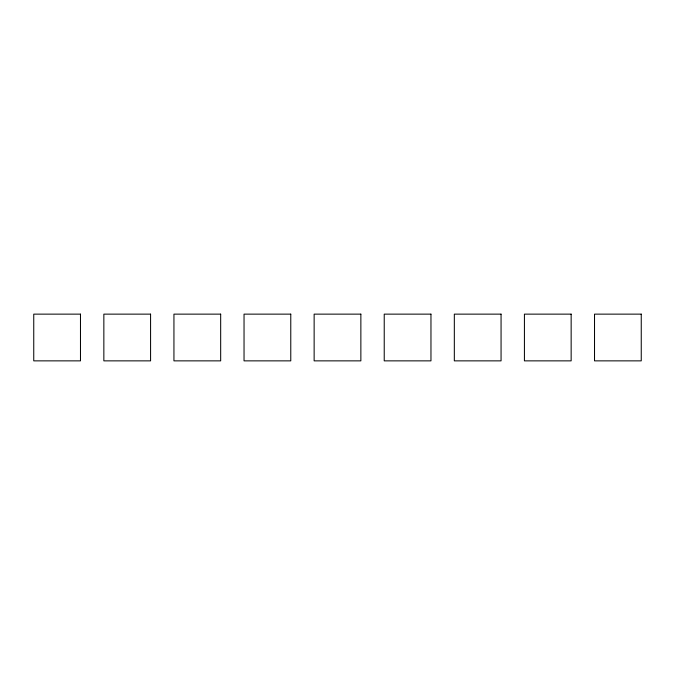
<?xml version="1.0" encoding="UTF-8"?>
<svg xmlns="http://www.w3.org/2000/svg" width="675" height="675" viewBox="0 0 675 675"><rect width="100%" height="100%" fill="white"/><g stroke="black" fill="none" stroke-linecap="round" stroke-linejoin="round"><path stroke-width="1.01" d="M80.477 314.137L33.75 314.137L33.75 360.863L80.477 360.863L80.477 314.137M150.576 314.137L103.849 314.137L103.849 360.863L150.576 360.863L150.576 314.137M220.674 314.137L173.939 314.137L173.939 360.863L220.674 360.863L220.674 314.137M290.773 314.137L244.038 314.137L244.038 360.863L290.773 360.863L290.773 314.137M360.863 314.137L314.137 314.137L314.137 360.863L360.863 360.863L360.863 314.137M430.962 314.137L384.227 314.137L384.227 360.863L430.962 360.863L430.962 314.137M501.061 314.137L454.326 314.137L454.326 360.863L501.061 360.863L501.061 314.137M571.151 314.137L524.424 314.137L524.424 360.863L571.151 360.863L571.151 314.137M641.25 314.137L594.523 314.137L594.523 360.863L641.25 360.863L641.25 314.137"/></g></svg>
